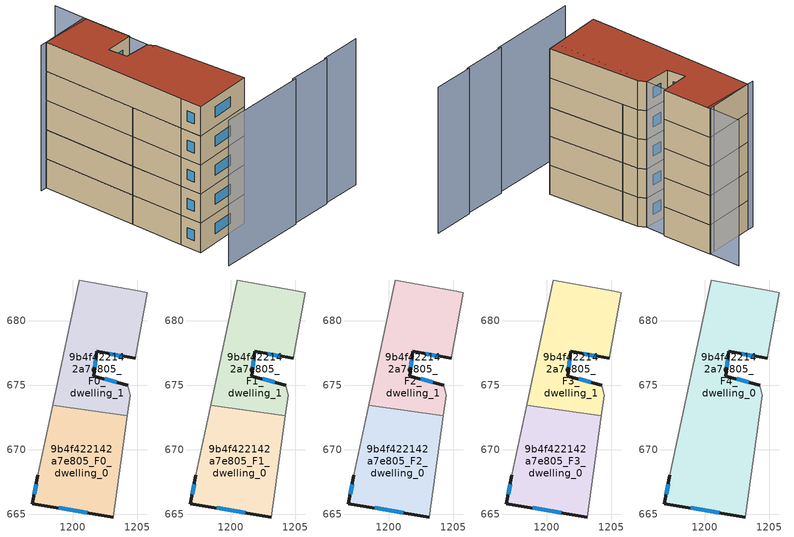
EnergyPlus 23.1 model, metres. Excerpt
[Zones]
9b4f422142a7e805_F0_dwelling_0
 floor ground (EU_floor_Construction): 1204.23,672.64 1203.14,664.8 1196.87,665.84 1197.29,668.05 1198.44,673.44 z0
 wall outside (EU_wall_Construction): 1197.29,668.05 1196.87,665.84 1203.14,664.8 z0:3
 wall adiabatic (EU_wall_Construction): 1198.44,673.44 1197.29,668.05 / 1203.14,664.8 1204.23,672.64 z0:3
 wall to 9b4f422142a7e805_F0_dwelling_1 (EU_wall_Construction): 1204.23,672.64 1198.44,673.44 z0:3
 window (EU_Window_Construction): 1198.91,665.5 1201.1,665.14 / 1197.15,667.33 1197.01,666.56 z0.98:2.02
9b4f422142a7e805_F0_dwelling_1
 floor ground (EU_floor_Construction): 1205.75,682.17 1204.83,677.08 1201.84,677.64 1201.61,675.71 1204.24,675.02 1204.45,674.23 1204.23,672.64 1198.44,673.44 1200.5,683.15 1205.25,682.26 z0
 wall outside (EU_wall_Construction): 1204.24,675.02 1201.61,675.71 1201.84,677.64 1204.83,677.08 z0:3
 wall adiabatic (EU_wall_Construction): 1204.23,672.64 1204.45,674.23 1204.24,675.02 / 1204.83,677.08 1205.75,682.17 1205.25,682.26 1200.5,683.15 1198.44,673.44 z0:3
 window (EU_Window_Construction): 1201.68,676.34 1201.76,677.02 / 1203.38,675.25 1202.46,675.49 / 1202.81,677.46 1203.86,677.27 z0.98:2.02
9b4f422142a7e805_F1_dwelling_0
 floor to 9b4f422142a7e805_F0_dwelling_0 (EU_floor_Construction): 1204.23,672.64 1203.14,664.8 1196.87,665.84 1197.29,668.05 1198.44,673.44 z3
 wall outside (EU_wall_Construction): 1197.29,668.05 1196.87,665.84 1203.14,664.8 z3:6
 wall adiabatic (EU_wall_Construction): 1198.44,673.44 1197.29,668.05 / 1203.14,664.8 1204.23,672.64 z3:6
 wall to 9b4f422142a7e805_F1_dwelling_1 (EU_wall_Construction): 1204.23,672.64 1198.44,673.44 z3:6
 window (EU_Window_Construction): 1198.91,665.5 1201.1,665.14 / 1197.15,667.33 1197.01,666.56 z3.98:5.02
9b4f422142a7e805_F1_dwelling_1
 floor to 9b4f422142a7e805_F0_dwelling_1 (EU_floor_Construction): 1205.75,682.17 1204.83,677.08 1201.84,677.64 1201.61,675.71 1204.24,675.02 1204.45,674.23 1204.23,672.64 1198.44,673.44 1200.5,683.15 1205.25,682.26 z3
 wall outside (EU_wall_Construction): 1204.24,675.02 1201.61,675.71 1201.84,677.64 1204.83,677.08 z3:6
 wall adiabatic (EU_wall_Construction): 1204.23,672.64 1204.45,674.23 1204.24,675.02 / 1204.83,677.08 1205.75,682.17 1205.25,682.26 1200.5,683.15 1198.44,673.44 z3:6
 window (EU_Window_Construction): 1201.68,676.34 1201.76,677.02 / 1203.38,675.25 1202.46,675.49 / 1202.81,677.46 1203.86,677.27 z3.98:5.02
9b4f422142a7e805_F2_dwelling_0
 floor to 9b4f422142a7e805_F1_dwelling_0 (EU_floor_Construction): 1204.23,672.64 1203.14,664.8 1196.87,665.84 1197.29,668.05 1198.44,673.44 z6
 wall outside (EU_wall_Construction): 1197.29,668.05 1196.87,665.84 1203.14,664.8 z6:9
 wall adiabatic (EU_wall_Construction): 1198.44,673.44 1197.29,668.05 / 1203.14,664.8 1204.23,672.64 z6:9
 wall to 9b4f422142a7e805_F2_dwelling_1 (EU_wall_Construction): 1204.23,672.64 1198.44,673.44 z6:9
 window (EU_Window_Construction): 1198.91,665.5 1201.1,665.14 / 1197.15,667.33 1197.01,666.56 z6.98:8.02
9b4f422142a7e805_F2_dwelling_1
 floor to 9b4f422142a7e805_F1_dwelling_1 (EU_floor_Construction): 1205.75,682.17 1204.83,677.08 1201.84,677.64 1201.61,675.71 1204.24,675.02 1204.45,674.23 1204.23,672.64 1198.44,673.44 1200.5,683.15 1205.25,682.26 z6
 wall outside (EU_wall_Construction): 1204.24,675.02 1201.61,675.71 1201.84,677.64 1204.83,677.08 z6:9
 wall adiabatic (EU_wall_Construction): 1204.23,672.64 1204.45,674.23 1204.24,675.02 / 1204.83,677.08 1205.75,682.17 1205.25,682.26 1200.5,683.15 1198.44,673.44 z6:9
 window (EU_Window_Construction): 1201.68,676.34 1201.76,677.02 / 1203.38,675.25 1202.46,675.49 / 1202.81,677.46 1203.86,677.27 z6.98:8.02
9b4f422142a7e805_F3_dwelling_0
 floor to 9b4f422142a7e805_F2_dwelling_0 (EU_floor_Construction): 1204.23,672.64 1203.14,664.8 1196.87,665.84 1197.29,668.05 1198.44,673.44 z9
 wall outside (EU_wall_Construction): 1197.29,668.05 1196.87,665.84 1203.14,664.8 z9:12
 wall adiabatic (EU_wall_Construction): 1198.44,673.44 1197.29,668.05 / 1203.14,664.8 1204.23,672.64 z9:12
 wall to 9b4f422142a7e805_F3_dwelling_1 (EU_wall_Construction): 1204.23,672.64 1198.44,673.44 z9:12
 window (EU_Window_Construction): 1198.91,665.5 1201.1,665.14 / 1197.15,667.33 1197.01,666.56 z9.98:11.02
9b4f422142a7e805_F3_dwelling_1
 floor to 9b4f422142a7e805_F2_dwelling_1 (EU_floor_Construction): 1205.75,682.17 1204.83,677.08 1201.84,677.64 1201.61,675.71 1204.24,675.02 1204.45,674.23 1204.23,672.64 1198.44,673.44 1200.5,683.15 1205.25,682.26 z9
 wall outside (EU_wall_Construction): 1204.24,675.02 1201.61,675.71 1201.84,677.64 1204.83,677.08 z9:12
 wall adiabatic (EU_wall_Construction): 1204.23,672.64 1204.45,674.23 1204.24,675.02 / 1204.83,677.08 1205.75,682.17 1205.25,682.26 1200.5,683.15 1198.44,673.44 z9:12
 window (EU_Window_Construction): 1201.68,676.34 1201.76,677.02 / 1203.38,675.25 1202.46,675.49 / 1202.81,677.46 1203.86,677.27 z9.98:11.02
9b4f422142a7e805_F4_dwelling_0
 floor to 9b4f422142a7e805_F3_dwelling_0 (EU_floor_Construction): 1204.23,672.64 1203.14,664.8 1196.87,665.84 1197.29,668.05 1198.44,673.44 z12
 floor to 9b4f422142a7e805_F3_dwelling_1 (EU_floor_Construction): 1205.75,682.17 1204.83,677.08 1201.84,677.64 1201.61,675.71 1204.24,675.02 1204.45,674.23 1204.23,672.64 1198.44,673.44 1200.5,683.15 1205.25,682.26 z12
 wall outside (EU_wall_Construction): 1204.24,675.02 1201.61,675.71 1201.84,677.64 1204.83,677.08 / 1197.29,668.05 1196.87,665.84 1203.14,664.8 z12:15
 wall adiabatic (EU_wall_Construction): 1203.14,664.8 1204.45,674.23 1204.24,675.02 / 1204.83,677.08 1205.75,682.17 1205.25,682.26 1200.5,683.15 1197.29,668.05 z12:15
 window (EU_Window_Construction): 1201.68,676.34 1201.76,677.02 / 1203.38,675.25 1202.46,675.49 / 1198.91,665.5 1201.1,665.14 / 1197.15,667.33 1197.01,666.56 / 1202.81,677.46 1203.86,677.27 z12.98:14.02
 roof outside (EU_roof_Construction): 1203.14,664.8 1204.45,674.23 1204.24,675.02 1201.61,675.71 1201.84,677.64 1204.83,677.08 1205.75,682.17 1205.25,682.26 1200.5,683.15 1197.29,668.05 1196.87,665.84 z15
shading: 1204.93,660.86 1209.52,659.87 / 1209.41,660.05 1213.63,659.13 / 1195.96,662.58 1205.08,660.67 / 1202.15,665.01 1206.39,685.36 / 1205.68,681.88 1199.83,683.32 z0:15
[Building]
EU S2 Campaign: North Axis=0; Terrain=City; Solar Distribution=FullExterior
[Site:Location]
Bologna: Latitude=44.5; Longitude=11.25; Time Zone=1; Elevation=37
[SizingPeriod:WeatherFileDays]
AnnualSizingPeriod: Begin Month=1; Begin Day of Month=1; End Month=12; End Day of Month=31; Day of Week for Start Day=Monday; Use Weather File Daylight Saving Period=No; Use Weather File Rain and Snow Indicators=No
[MATERIAL]
EU_InternalMass_Material: Roughness=MediumRough; Thickness=0.1; Conductivity=1; Density=1800; Specific Heat=900; Thermal Absorptance=0.9; Solar Absorptance=0.7; Visible Absorptance=0.7
[MATERIAL:NOMASS] Roughness=MediumRough; Thermal Absorptance=0.9; Solar Absorptance=0.7; Visible Absorptance=0.7
Name | Thermal Resistance
EU_wall_NoMass | 0.905828
EU_roof_NoMass | 0.37593
EU_floor_NoMass | 0.67114
[WINDOWMATERIAL:SIMPLEGLAZINGSYSTEM]
EU_Window_SimpleGlazing: UFactor=4.52486; Solar Heat Gain Coefficient=0.85; Visible Transmittance=0.85
[CONSTRUCTION]
EU_wall_Construction: EU_wall_NoMass
EU_roof_Construction: EU_roof_NoMass
EU_floor_Construction: EU_floor_NoMass
EU_Window_Construction: EU_Window_SimpleGlazing
EU_InternalMass_Construction: EU_InternalMass_Material
[ZONE] Type=1; Multiplier=1; Ceiling Height=autocalculate; Floor Area=autocalculate; Part of Total Floor Area=Yes
Name | Volume
9b4f422142a7e805_F0_dwelling_0 | 143.71
9b4f422142a7e805_F1_dwelling_0; 9b4f422142a7e805_F2_dwelling_0; 9b4f422142a7e805_F3_dwelling_0 | 143.709
9b4f422142a7e805_F4_dwelling_0 | 287.421
9b4f422142a7e805_F0_dwelling_1 | 143.711
9b4f422142a7e805_F1_dwelling_1; 9b4f422142a7e805_F2_dwelling_1; 9b4f422142a7e805_F3_dwelling_1 | 143.713
[INTERNALMASS] Construction=EU_InternalMass_Construction
Name | Zone or ZoneList | Surface Area
9b4f422142a7e805_F0_dwelling_0_EU_InternalMass | 9b4f422142a7e805_F0_dwelling_0 | 47.9029
9b4f422142a7e805_F0_dwelling_1_EU_InternalMass | 9b4f422142a7e805_F0_dwelling_1 | 47.9046
9b4f422142a7e805_F1_dwelling_0_EU_InternalMass | 9b4f422142a7e805_F1_dwelling_0 | 47.9029
9b4f422142a7e805_F1_dwelling_1_EU_InternalMass | 9b4f422142a7e805_F1_dwelling_1 | 47.9046
9b4f422142a7e805_F2_dwelling_0_EU_InternalMass | 9b4f422142a7e805_F2_dwelling_0 | 47.9029
9b4f422142a7e805_F2_dwelling_1_EU_InternalMass | 9b4f422142a7e805_F2_dwelling_1 | 47.9046
9b4f422142a7e805_F3_dwelling_0_EU_InternalMass | 9b4f422142a7e805_F3_dwelling_0 | 47.9029
9b4f422142a7e805_F3_dwelling_1_EU_InternalMass | 9b4f422142a7e805_F3_dwelling_1 | 47.9046
9b4f422142a7e805_F4_dwelling_0_EU_InternalMass | 9b4f422142a7e805_F4_dwelling_0 | 95.8085
[OTHEREQUIPMENT] Fuel Type=Electricity; Design Level Calculation Method=Watts/Area; Power per Zone Floor Area=1; Fraction Latent=0; Fraction Radiant=0; Fraction Lost=0; Carbon Dioxide Generation Rate=0; EndUse Subcategory=EU_Step8_InternalGains
Name | Zone or ZoneList or Space or SpaceList | Schedule
EU_Step8_InternalGain_9b4f422142a7e805_F0_dwelling_0_f000 | 9b4f422142a7e805_F0_dwelling_0 | EU_Step8_GainSchedule_9b4f422142a7e805_F0_dwelling_0_f000
EU_Step8_InternalGain_9b4f422142a7e805_F0_dwelling_1_f000 | 9b4f422142a7e805_F0_dwelling_1 | EU_Step8_GainSchedule_9b4f422142a7e805_F0_dwelling_1_f000
EU_Step8_InternalGain_9b4f422142a7e805_F1_dwelling_0_f000 | 9b4f422142a7e805_F1_dwelling_0 | EU_Step8_GainSchedule_9b4f422142a7e805_F1_dwelling_0_f000
EU_Step8_InternalGain_9b4f422142a7e805_F1_dwelling_1_f000 | 9b4f422142a7e805_F1_dwelling_1 | EU_Step8_GainSchedule_9b4f422142a7e805_F1_dwelling_1_f000
EU_Step8_InternalGain_9b4f422142a7e805_F2_dwelling_0_f000 | 9b4f422142a7e805_F2_dwelling_0 | EU_Step8_GainSchedule_9b4f422142a7e805_F2_dwelling_0_f000
EU_Step8_InternalGain_9b4f422142a7e805_F2_dwelling_1_f000 | 9b4f422142a7e805_F2_dwelling_1 | EU_Step8_GainSchedule_9b4f422142a7e805_F2_dwelling_1_f000
EU_Step8_InternalGain_9b4f422142a7e805_F3_dwelling_0_f000 | 9b4f422142a7e805_F3_dwelling_0 | EU_Step8_GainSchedule_9b4f422142a7e805_F3_dwelling_0_f000
EU_Step8_InternalGain_9b4f422142a7e805_F3_dwelling_1_f000 | 9b4f422142a7e805_F3_dwelling_1 | EU_Step8_GainSchedule_9b4f422142a7e805_F3_dwelling_1_f000
EU_Step8_InternalGain_9b4f422142a7e805_F4_dwelling_0_f000 | 9b4f422142a7e805_F4_dwelling_0 | EU_Step8_GainSchedule_9b4f422142a7e805_F4_dwelling_0_f000
[ZONEVENTILATION:DESIGNFLOWRATE] Schedule=EU_AlwaysOn; Design Flow Rate Calculation Method=AirChanges/Hour; Air Changes per Hour=0.73129; Ventilation Type=Natural; Fan Pressure Rise=0; Fan Total Efficiency=1; Constant Term Coefficient=1; Temperature Term Coefficient=0; Velocity Term Coefficient=0; Velocity Squared Term Coefficient=0; Minimum Indoor Temperature=-100; Maximum Indoor Temperature=100; Delta Temperature=-100; Minimum Outdoor Temperature=-100; Maximum Outdoor Temperature=100; Maximum Wind Speed=40
Name | Zone or ZoneList or Space or SpaceList
EU_ConstantAir_9b4f422142a7e805_F0_dwelling_0 | 9b4f422142a7e805_F0_dwelling_0
EU_ConstantAir_9b4f422142a7e805_F0_dwelling_1 | 9b4f422142a7e805_F0_dwelling_1
EU_ConstantAir_9b4f422142a7e805_F1_dwelling_0 | 9b4f422142a7e805_F1_dwelling_0
EU_ConstantAir_9b4f422142a7e805_F1_dwelling_1 | 9b4f422142a7e805_F1_dwelling_1
EU_ConstantAir_9b4f422142a7e805_F2_dwelling_0 | 9b4f422142a7e805_F2_dwelling_0
EU_ConstantAir_9b4f422142a7e805_F2_dwelling_1 | 9b4f422142a7e805_F2_dwelling_1
EU_ConstantAir_9b4f422142a7e805_F3_dwelling_0 | 9b4f422142a7e805_F3_dwelling_0
EU_ConstantAir_9b4f422142a7e805_F3_dwelling_1 | 9b4f422142a7e805_F3_dwelling_1
EU_ConstantAir_9b4f422142a7e805_F4_dwelling_0 | 9b4f422142a7e805_F4_dwelling_0
[HVACTEMPLATE:THERMOSTAT] Constant Heating Setpoint=20; Constant Cooling Setpoint=50
EU_HeatOnly_9b4f422142a7e805_F0_dwelling_0; EU_HeatOnly_9b4f422142a7e805_F0_dwelling_1; EU_HeatOnly_9b4f422142a7e805_F1_dwelling_0; EU_HeatOnly_9b4f422142a7e805_F1_dwelling_1; EU_HeatOnly_9b4f422142a7e805_F2_dwelling_0; EU_HeatOnly_9b4f422142a7e805_F2_dwelling_1; EU_HeatOnly_9b4f422142a7e805_F3_dwelling_0; EU_HeatOnly_9b4f422142a7e805_F3_dwelling_1; EU_HeatOnly_9b4f422142a7e805_F4_dwelling_0
[HVACTEMPLATE:ZONE:IDEALLOADSAIRSYSTEM] System Availability Schedule=EU_AlwaysOn; Maximum Heating Supply Air Temperature=50; Minimum Cooling Supply Air Temperature=13; Maximum Heating Supply Air Humidity Ratio=0.0156; Minimum Cooling Supply Air Humidity Ratio=0.0077; Heating Limit=NoLimit; Cooling Limit=NoLimit; Heating Availability Schedule=EU_AlwaysOn; Cooling Availability Schedule=EU_CoolingOff; Dehumidification Control Type=ConstantSensibleHeatRatio; Cooling Sensible Heat Ratio=0.7; Dehumidification Setpoint=60; Humidification Control Type=None; Humidification Setpoint=30; Outdoor Air Method=None; Outdoor Air Flow Rate per Person=0.00944; Outdoor Air Flow Rate per Zone Floor Area=0; Outdoor Air Flow Rate per Zone=0; Demand Controlled Ventilation Type=None; Outdoor Air Economizer Type=NoEconomizer; Heat Recovery Type=None; Sensible Heat Recovery Effectiveness=0.7; Latent Heat Recovery Effectiveness=0.65
Name | Template Thermostat
9b4f422142a7e805_F0_dwelling_0 | EU_HeatOnly_9b4f422142a7e805_F0_dwelling_0
9b4f422142a7e805_F0_dwelling_1 | EU_HeatOnly_9b4f422142a7e805_F0_dwelling_1
9b4f422142a7e805_F1_dwelling_0 | EU_HeatOnly_9b4f422142a7e805_F1_dwelling_0
9b4f422142a7e805_F1_dwelling_1 | EU_HeatOnly_9b4f422142a7e805_F1_dwelling_1
9b4f422142a7e805_F2_dwelling_0 | EU_HeatOnly_9b4f422142a7e805_F2_dwelling_0
9b4f422142a7e805_F2_dwelling_1 | EU_HeatOnly_9b4f422142a7e805_F2_dwelling_1
9b4f422142a7e805_F3_dwelling_0 | EU_HeatOnly_9b4f422142a7e805_F3_dwelling_0
9b4f422142a7e805_F3_dwelling_1 | EU_HeatOnly_9b4f422142a7e805_F3_dwelling_1
9b4f422142a7e805_F4_dwelling_0 | EU_HeatOnly_9b4f422142a7e805_F4_dwelling_0
[SIZING:ZONE] Zone Cooling Design Supply Air Temperature Input Method=SupplyAirTemperature; Zone Cooling Design Supply Air Temperature=13; Zone Heating Design Supply Air Temperature Input Method=SupplyAirTemperature; Zone Heating Design Supply Air Temperature=50; Zone Cooling Design Supply Air Humidity Ratio=0.008; Zone Heating Design Supply Air Humidity Ratio=0.008; Cooling Design Air Flow Method=DesignDay; Cooling Design Air Flow Rate=0; Cooling Minimum Air Flow per Zone Floor Area=0.000762; Cooling Minimum Air Flow=0; Cooling Minimum Air Flow Fraction=0.2; Heating Design Air Flow Method=DesignDay; Heating Design Air Flow Rate=0; Heating Maximum Air Flow per Zone Floor Area=0.002032; Heating Maximum Air Flow=0.141576; Heating Maximum Air Flow Fraction=0.3; Account for Dedicated Outdoor Air System=No; Dedicated Outdoor Air System Control Strategy=NeutralSupplyAir; Dedicated Outdoor Air Low Setpoint Temperature for Design=autosize; Dedicated Outdoor Air High Setpoint Temperature for Design=autosize; Zone Load Sizing Method=Sensible Load Only No Latent Load; Zone Latent Cooling Design Supply Air Humidity Ratio Input Method=HumidityRatioDifference; Zone Cooling Design Supply Air Humidity Ratio Difference=0.005; Zone Latent Heating Design Supply Air Humidity Ratio Input Method=HumidityRatioDifference; Zone Humidification Design Supply Air Humidity Ratio Difference=0.005
9b4f422142a7e805_F0_dwelling_0; 9b4f422142a7e805_F0_dwelling_1; 9b4f422142a7e805_F1_dwelling_0; 9b4f422142a7e805_F1_dwelling_1; 9b4f422142a7e805_F2_dwelling_0; 9b4f422142a7e805_F2_dwelling_1; 9b4f422142a7e805_F3_dwelling_0; 9b4f422142a7e805_F3_dwelling_1; 9b4f422142a7e805_F4_dwelling_0
[SCHEDULE:CONSTANT]
Name | Hourly Value
EU_AlwaysOn | 1
EU_CoolingOff | 0
[SCHEDULE:FILE] Column Number=1; Rows to Skip at Top=0; Number of Hours of Data=8760; Column Separator=Comma; Interpolate to Timestep=No; Minutes per Item=60; Adjust Schedule for Daylight Savings=Yes
Name | File
EU_Step8_GainSchedule_9b4f422142a7e805_F0_dwelling_0_f000 | ../../schedules/9b4f422142a7e805/9b4f422142a7e805_F0_dwelling_0_f000_gain.csv
EU_Step8_GainSchedule_9b4f422142a7e805_F0_dwelling_1_f000 | ../../schedules/9b4f422142a7e805/9b4f422142a7e805_F0_dwelling_1_f000_gain.csv
EU_Step8_GainSchedule_9b4f422142a7e805_F1_dwelling_0_f000 | ../../schedules/9b4f422142a7e805/9b4f422142a7e805_F1_dwelling_0_f000_gain.csv
EU_Step8_GainSchedule_9b4f422142a7e805_F1_dwelling_1_f000 | ../../schedules/9b4f422142a7e805/9b4f422142a7e805_F1_dwelling_1_f000_gain.csv
EU_Step8_GainSchedule_9b4f422142a7e805_F2_dwelling_0_f000 | ../../schedules/9b4f422142a7e805/9b4f422142a7e805_F2_dwelling_0_f000_gain.csv
EU_Step8_GainSchedule_9b4f422142a7e805_F2_dwelling_1_f000 | ../../schedules/9b4f422142a7e805/9b4f422142a7e805_F2_dwelling_1_f000_gain.csv
EU_Step8_GainSchedule_9b4f422142a7e805_F3_dwelling_0_f000 | ../../schedules/9b4f422142a7e805/9b4f422142a7e805_F3_dwelling_0_f000_gain.csv
EU_Step8_GainSchedule_9b4f422142a7e805_F3_dwelling_1_f000 | ../../schedules/9b4f422142a7e805/9b4f422142a7e805_F3_dwelling_1_f000_gain.csv
EU_Step8_GainSchedule_9b4f422142a7e805_F4_dwelling_0_f000 | ../../schedules/9b4f422142a7e805/9b4f422142a7e805_F4_dwelling_0_f000_gain.csv
